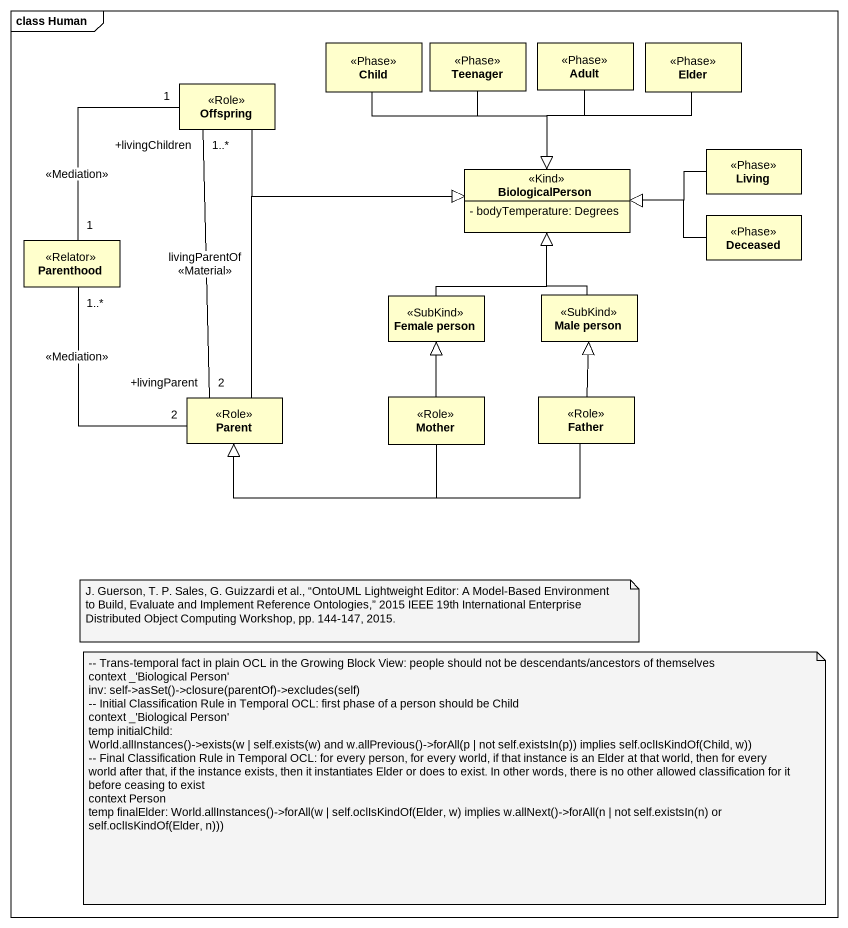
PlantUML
@startuml
mainframe class Human
hide circle
hide empty members
skinparam classAttributeIconSize 0
class Child <<Phase>>
class Teenager <<Phase>>
class Adult <<Phase>>
class Elder <<Phase>>
class Offspring <<Role>>
class Living <<Phase>>
class BiologicalPerson <<Kind>> {
  - bodyTemperature: Degrees
}
class Deceased <<Phase>>
class Parenthood <<Relator>>
class "Female person" as Female_person <<SubKind>>
class "Male person" as Male_person <<SubKind>>
class Parent <<Role>>
class Mother <<Role>>
class Father <<Role>>
Child --|> BiologicalPerson
Teenager --|> BiologicalPerson
Adult --|> BiologicalPerson
Elder --|> BiologicalPerson
Offspring -right-|> BiologicalPerson
Living -left-|> BiologicalPerson
Deceased -left-|> BiologicalPerson
Parenthood "1" -up- "1" Offspring : <<Mediation>>
Parenthood "1..*" -- "2" Parent : <<Mediation>>
Female_person -up-|> BiologicalPerson
Male_person -up-|> BiologicalPerson
Parent "+livingParent\n2" -up- "+livingChildren\n1..*" Offspring : livingParentOf\n<<Material>>
Parent -up-|> BiologicalPerson
Mother -up-|> Female_person
Mother -left-|> Parent
Father -up-|> Male_person
Father -left-|> Parent
note as N1
  J. Guerson, T. P. Sales, G. Guizzardi et al., “OntoUML Lightweight Editor: A Model-Based Environment to Build, Evaluate and Implement Reference Ontologies,” 2015 IEEE 19th International Enterprise Distributed Object Computing Workshop, pp. 144-147, 2015.
end note
note as N2
  ~-- Trans-temporal fact in plain OCL in the Growing Block View: people should not be descendants/ancestors of themselves
  context _'Biological Person'
  inv: self->asSet()->closure(parentOf)->excludes(self)
  ~-- Initial Classification Rule in Temporal OCL: first phase of a person should be Child
  context _'Biological Person'
  temp initialChild:
  World.allInstances()->exists(w | self.exists(w) and w.allPrevious()->forAll(p | not self.existsIn(p)) implies self.oclIsKindOf(Child, w))
  ~-- Final Classification Rule in Temporal OCL: for every person, for every world, if that instance is an Elder at that world, then for every world after that, if the instance exists, then it instantiates Elder or does to exist. In other words, there is no other allowed classification for it before ceasing to exist
  context Person
  temp finalElder: World.allInstances()->forAll(w | self.oclIsKindOf(Elder, w) implies w.allNext()->forAll(n | not self.existsIn(n) or self.oclIsKindOf(Elder, n)))
end note
@enduml
